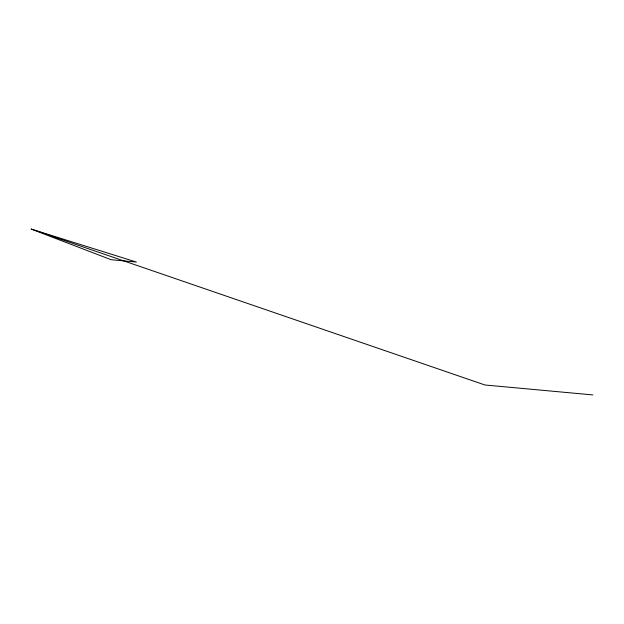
<?xml version="1.0" encoding="UTF-8"?>
<svg xmlns="http://www.w3.org/2000/svg" width="624" height="624" viewBox="0 0 624 624"><rect width="100%" height="100%" fill="white"/><g stroke="black" fill="none" stroke-linecap="round" stroke-linejoin="round"><path stroke-width="0.94" d="M592.8 394.914L484.942 384.992L31.2 229.086L111.166 259.732L136.399 262.057L31.2 229.086"/></g></svg>
